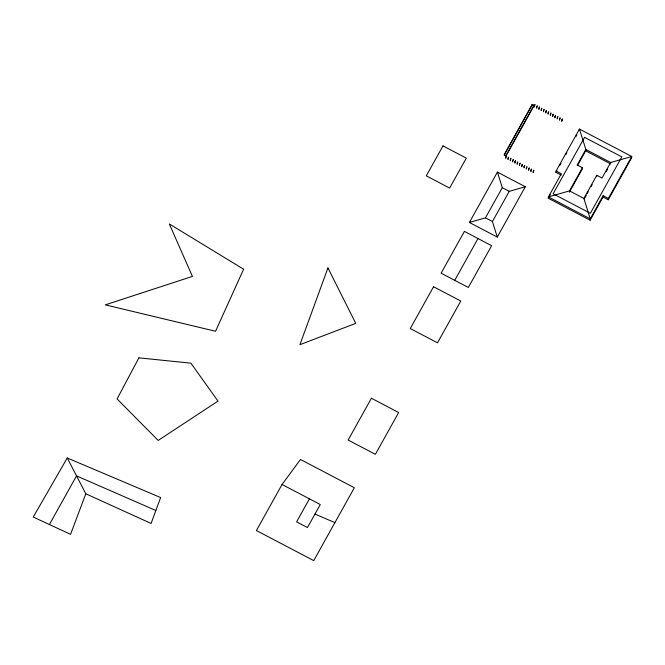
<?xml version="1.0" encoding="UTF-8"?>
<svg xmlns="http://www.w3.org/2000/svg" width="665" height="665" viewBox="0 0 665 665"><rect width="100%" height="100%" fill="white"/><g stroke="black" fill="none" stroke-linecap="round" stroke-linejoin="round"><path stroke-width="1" d="M603.014 197.048L590.113 220.206L548.284 198.253L548.409 196.906L561.318 173.748L556.081 171.005L579.456 129.06L631.75 156.499L631.617 157.846L608.242 199.791L603.014 197.048L603.147 195.701L608.375 198.444L608.242 199.791M561.185 175.095L555.957 172.351L556.081 171.005M579.323 130.406L579.456 129.06L585.823 149.475L585.69 150.822L577.519 165.477M608.375 198.444L631.75 156.499L610.661 162.509L585.823 149.475L577.17 164.995L582.399 167.738L582.266 169.085L569.365 192.243M590.113 220.206L590.246 218.86L583.887 198.444L569.498 190.897L548.409 196.906L590.246 218.86L603.147 195.701M596.655 176.632L596.788 175.286L602.016 178.037L610.661 162.509L610.528 163.856L585.69 150.822M85.81 493.787L70.556 534.336L33.25 517.046L67.248 457.977L160.631 497.561L151.088 523.446L85.81 493.787L67.248 457.977M49.418 524.535L76.533 475.882L155.859 510.504M282.06 484.477L256.399 530.537L313.739 560.62L354.345 487.744L300.472 459.473L282.06 484.477L320.281 504.536L307.463 527.536L296.615 521.85L309.433 498.841M469.382 222.443L497.428 172.11L525.317 186.749L497.27 237.081L469.382 222.443L485.45 217.871L492.424 221.528L497.27 237.081M485.45 217.871L502.283 187.663L497.428 172.11M454.727 280.331L478.019 238.535M492.424 221.528L509.257 191.329L525.317 186.749M555.957 172.351L556.946 170.564M559.93 165.211L560.928 163.424M565.898 154.504L566.896 152.717M575.848 136.657L576.838 134.87M548.284 198.253L550.263 194.687M569.498 190.897L582.399 167.738M583.887 198.444L596.788 175.286M584.244 198.901L586.231 195.335M587.22 193.557L588.217 191.778M591.193 186.433L592.183 184.654M606.206 171.62L607.652 169.035M314.977 514.053L334.911 522.624M502.283 187.663L509.257 191.329M505.841 156.865L505.699 158.303L506.398 155.859L505.841 156.865M508.127 158.062L507.985 159.5L508.683 157.056L508.127 158.062M510.412 159.268L510.271 160.697L510.969 158.253L510.412 159.268M512.698 160.465L512.557 161.903L513.264 159.459L512.698 160.465M514.984 161.661L514.843 163.1L515.55 160.656L514.984 161.661M517.27 162.867L517.137 164.305L517.836 161.861L517.27 162.867M519.564 164.064L519.423 165.502L520.121 163.058L519.564 164.064M521.85 165.269L521.709 166.699L522.407 164.255L521.85 165.269M524.136 166.466L523.995 167.904L524.702 165.46L524.136 166.466M526.422 167.663L526.281 169.101L526.988 166.657L526.422 167.663M534.444 105.519L534.303 106.957L535.009 104.513L534.444 105.519M528.708 168.868L528.567 170.306L529.274 167.863L528.708 168.868M536.73 106.724L536.589 108.162L537.295 105.718L536.73 106.724M531.002 170.065L530.861 171.504L531.559 169.06L531.002 170.065M539.024 107.921L538.883 109.359L539.581 106.915L539.024 107.921M533.288 171.271L533.147 172.701L533.845 170.265L533.288 171.271M541.31 109.127L541.169 110.556L541.867 108.121L541.31 109.127M543.596 110.324L543.455 111.762L544.153 109.318L543.596 110.324M545.882 111.52L545.741 112.959L546.447 110.515L545.882 111.52M548.168 112.726L548.027 114.164L548.733 111.72L548.168 112.726M550.462 113.923L550.321 115.361L551.019 112.917L550.462 113.923M552.748 115.128L552.607 116.558L553.305 114.122L552.748 115.128M555.034 116.325L554.893 117.763L555.591 115.319L555.034 116.325M557.32 117.53L557.179 118.96L557.885 116.516L557.32 117.53M559.606 118.727L559.465 120.166L560.171 117.722L559.606 118.727M561.892 119.924L561.75 121.363L562.457 118.919L561.892 119.924M327.945 267.928L299.915 344.694L355.733 323.356L327.945 267.928M243.623 269.217L215.535 331.261L105.286 304.861L192.426 276.407L169.317 223.947L243.623 269.217M138.894 357.853L117.09 398.934L158.179 440.438L217.979 401.12L190.905 363.156L138.894 357.853M442.981 145.884L426.298 175.834L449.631 188.079L466.315 158.129L442.981 145.884M532.266 104.38L504.22 154.712L505.957 155.627L534.003 105.294L532.266 104.38M532.224 104.787L504.178 155.12L505.915 156.034L533.97 105.702L532.224 104.787M371.427 398.235L348.144 440.031L375.376 454.32L398.659 412.524L371.427 398.235M433.555 286.74L410.272 328.535L437.504 342.824L460.787 301.029L433.555 286.74M464.403 231.387L441.111 273.182L468.343 287.471L491.635 245.684L464.403 231.387M584.577 137.347L553.13 193.781L590.354 213.315L621.808 156.882L584.577 137.347"/></g></svg>
